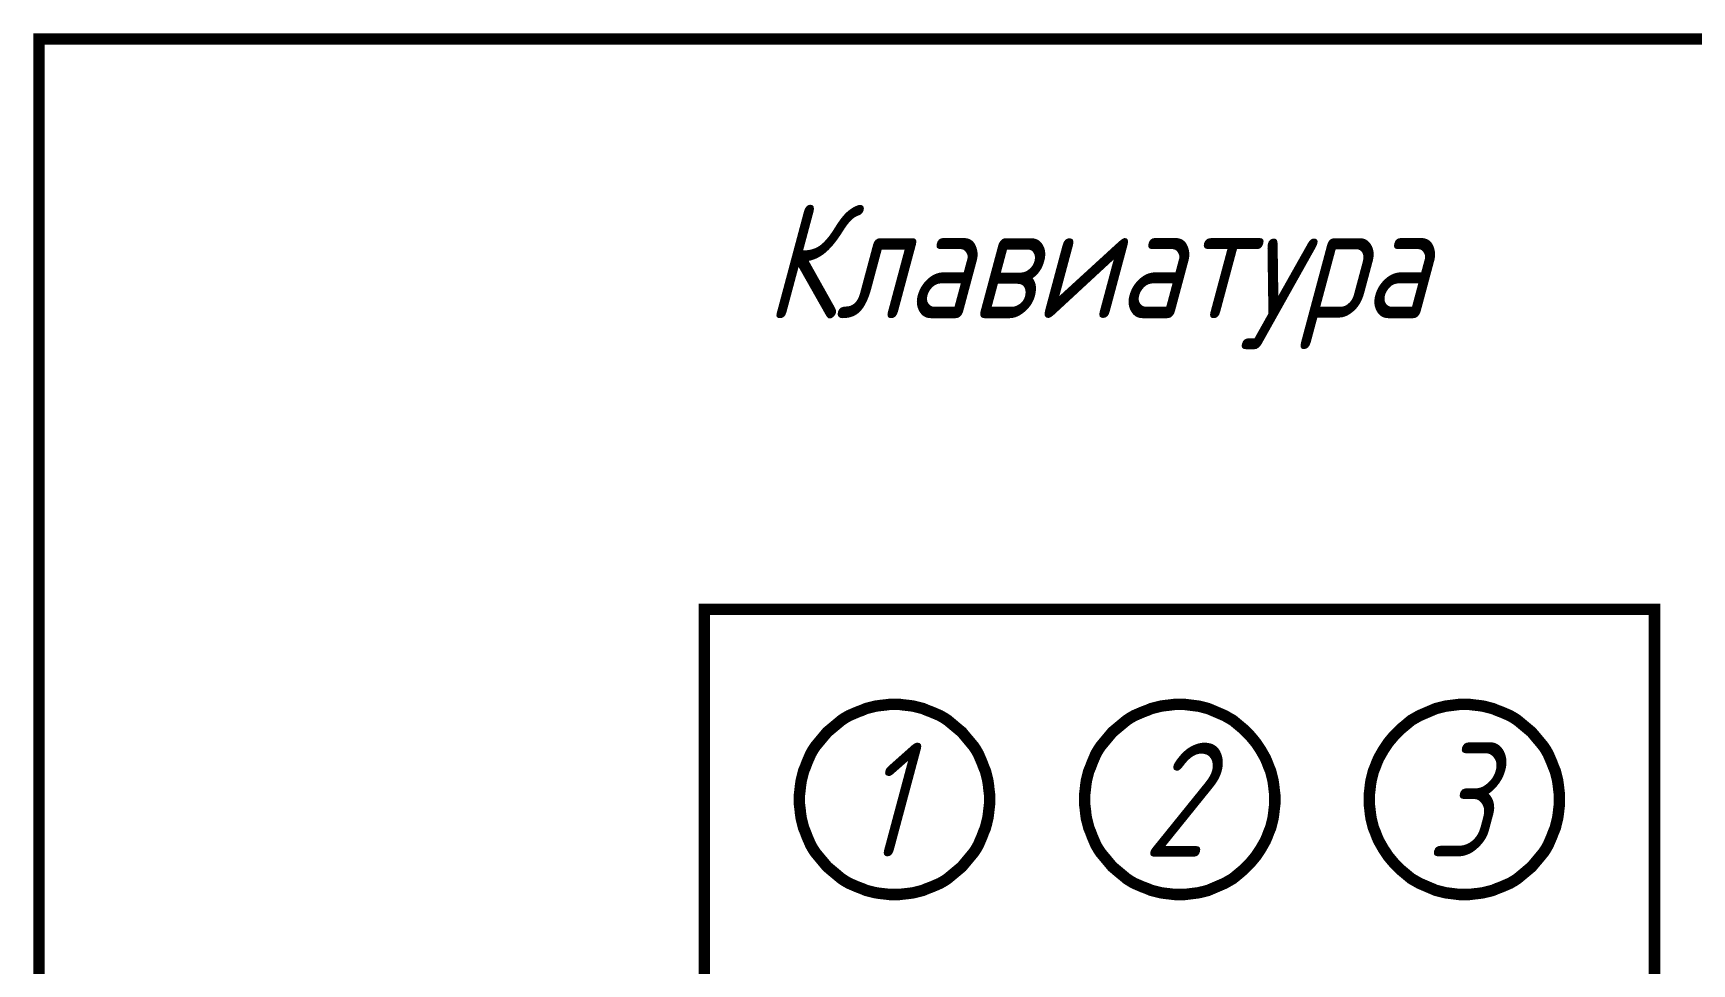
# Model space of a CAD drawing. Extents: x 1139 to 1980, y 70 to 664.
# Drawn here: x 1346.8 to 1409.6, y 506.2 to 541.4 of the extents above; entities that cross this region are included whole.
import ezdxf

# ---------------------------------------------------------------- set-up
doc = ezdxf.new("R2010")
doc.units = 0
doc.header["$MEASUREMENT"] = 0
doc.layers.add('Основная', color=7, linetype='CONTINUOUS', lineweight=60)
doc.styles.add('GOST type A0', font='', dxfattribs={"oblique": 15, "height": 3.5})
doc.styles.get('GOST type A0').set_extended_font_data('GOST type A')

msp = doc.modelspace()

# ---------------------------------------------------------------- linework, layer by layer
at = {"layer": 'Основная', "const_width": 0.432}
for points in [[(1347.026, 541.2), (1433.4, 541.2), (1433.4, 465.6), (1347.026, 465.6), (1347.026, 541.2)], [(1372.225, 519.594), (1408.201, 519.594), (1408.201, 472.802), (1372.225, 472.802), (1372.225, 519.594)]]:
    msp.add_lwpolyline(points, close=True, dxfattribs=at)
for points in [[(1375.825, 512.392), (1375.825, 512.571), (1375.847, 512.749), (1375.869, 512.951), (1375.892, 513.107), (1375.936, 513.286), (1375.981, 513.465), (1376.048, 513.622), (1376.115, 513.801), (1376.182, 513.957), (1376.25, 514.114), (1376.339, 514.27), (1376.428, 514.405), (1376.54, 514.539), (1376.652, 514.673), (1376.764, 514.807), (1376.876, 514.941), (1377.01, 515.053), (1377.144, 515.165), (1377.278, 515.277), (1377.412, 515.389), (1377.546, 515.478), (1377.703, 515.568), (1377.859, 515.635), (1378.016, 515.702), (1378.195, 515.769), (1378.351, 515.836), (1378.53, 515.881), (1378.709, 515.926), (1378.866, 515.948), (1379.067, 515.97), (1379.246, 515.993), (1379.425, 515.993)], [(1379.425, 515.993), (1379.246, 515.993), (1379.067, 515.97), (1378.866, 515.948), (1378.709, 515.926), (1378.53, 515.881), (1378.351, 515.836), (1378.195, 515.769), (1378.016, 515.702), (1377.859, 515.635), (1377.703, 515.568), (1377.546, 515.478), (1377.412, 515.389), (1377.278, 515.277), (1377.144, 515.165), (1377.01, 515.053), (1376.876, 514.941), (1376.764, 514.807), (1376.652, 514.673), (1376.54, 514.539), (1376.428, 514.405), (1376.339, 514.27), (1376.25, 514.114), (1376.182, 513.957), (1376.115, 513.801), (1376.048, 513.622), (1375.981, 513.465), (1375.936, 513.286), (1375.892, 513.107), (1375.869, 512.951), (1375.847, 512.749), (1375.825, 512.571), (1375.825, 512.392)], [(1379.425, 515.993), (1379.603, 515.993), (1379.782, 515.97), (1379.984, 515.948), (1380.14, 515.926), (1380.319, 515.881), (1380.498, 515.836), (1380.654, 515.769), (1380.833, 515.702), (1380.99, 515.635), (1381.146, 515.568), (1381.303, 515.478), (1381.437, 515.389), (1381.571, 515.277), (1381.705, 515.165), (1381.839, 515.053), (1381.974, 514.941), (1382.085, 514.807), (1382.197, 514.673), (1382.309, 514.539), (1382.421, 514.405), (1382.51, 514.27), (1382.6, 514.114), (1382.667, 513.957), (1382.734, 513.801), (1382.801, 513.622), (1382.868, 513.465), (1382.913, 513.286), (1382.957, 513.107), (1382.98, 512.951), (1383.002, 512.749), (1383.024, 512.571), (1383.024, 512.392)], [(1383.024, 512.392), (1383.024, 512.571), (1383.002, 512.749), (1382.98, 512.951), (1382.957, 513.107), (1382.913, 513.286), (1382.868, 513.465), (1382.801, 513.622), (1382.734, 513.801), (1382.667, 513.957), (1382.6, 514.114), (1382.51, 514.27), (1382.421, 514.405), (1382.309, 514.539), (1382.197, 514.673), (1382.085, 514.807), (1381.974, 514.941), (1381.839, 515.053), (1381.705, 515.165), (1381.571, 515.277), (1381.437, 515.389), (1381.303, 515.478), (1381.146, 515.568), (1380.99, 515.635), (1380.833, 515.702), (1380.654, 515.769), (1380.498, 515.836), (1380.319, 515.881), (1380.14, 515.926), (1379.984, 515.948), (1379.782, 515.97), (1379.603, 515.993), (1379.425, 515.993)], [(1386.624, 512.392), (1386.624, 512.571), (1386.647, 512.749), (1386.669, 512.951), (1386.691, 513.107), (1386.736, 513.286), (1386.781, 513.465), (1386.848, 513.622), (1386.915, 513.801), (1386.982, 513.957), (1387.049, 514.114), (1387.139, 514.27), (1387.228, 514.405), (1387.34, 514.539), (1387.452, 514.673), (1387.563, 514.807), (1387.675, 514.941), (1387.809, 515.053), (1387.943, 515.165), (1388.078, 515.277), (1388.212, 515.389), (1388.346, 515.478), (1388.502, 515.568), (1388.659, 515.635), (1388.815, 515.702), (1388.994, 515.769), (1389.151, 515.836), (1389.33, 515.881), (1389.509, 515.926), (1389.665, 515.948), (1389.866, 515.97), (1390.045, 515.993), (1390.224, 515.993)], [(1390.224, 515.993), (1390.045, 515.993), (1389.866, 515.97), (1389.665, 515.948), (1389.509, 515.926), (1389.33, 515.881), (1389.151, 515.836), (1388.994, 515.769), (1388.815, 515.702), (1388.659, 515.635), (1388.502, 515.568), (1388.346, 515.478), (1388.212, 515.389), (1388.078, 515.277), (1387.943, 515.165), (1387.809, 515.053), (1387.675, 514.941), (1387.563, 514.807), (1387.452, 514.673), (1387.34, 514.539), (1387.228, 514.405), (1387.139, 514.27), (1387.049, 514.114), (1386.982, 513.957), (1386.915, 513.801), (1386.848, 513.622), (1386.781, 513.465), (1386.736, 513.286), (1386.691, 513.107), (1386.669, 512.951), (1386.647, 512.749), (1386.624, 512.571), (1386.624, 512.392)], [(1390.224, 515.993), (1390.403, 515.993), (1390.582, 515.97), (1390.761, 515.948), (1390.94, 515.926), (1391.118, 515.881), (1391.297, 515.836), (1391.454, 515.769), (1391.61, 515.702), (1391.767, 515.635), (1391.923, 515.568), (1392.08, 515.478), (1392.236, 515.389), (1392.371, 515.277), (1392.505, 515.165), (1392.639, 515.053), (1392.751, 514.941), (1392.885, 514.807), (1392.997, 514.673), (1393.108, 514.539), (1393.198, 514.405), (1393.287, 514.27), (1393.377, 514.114), (1393.466, 513.957), (1393.533, 513.801), (1393.6, 513.622), (1393.667, 513.465), (1393.712, 513.286), (1393.757, 513.107), (1393.779, 512.951), (1393.802, 512.749), (1393.824, 512.571), (1393.824, 512.392)], [(1393.824, 512.392), (1393.824, 512.571), (1393.802, 512.749), (1393.779, 512.951), (1393.757, 513.107), (1393.712, 513.286), (1393.667, 513.465), (1393.6, 513.622), (1393.533, 513.801), (1393.466, 513.957), (1393.377, 514.114), (1393.287, 514.27), (1393.198, 514.405), (1393.108, 514.539), (1392.997, 514.673), (1392.885, 514.807), (1392.751, 514.941), (1392.639, 515.053), (1392.505, 515.165), (1392.371, 515.277), (1392.236, 515.389), (1392.08, 515.478), (1391.923, 515.568), (1391.767, 515.635), (1391.61, 515.702), (1391.454, 515.769), (1391.297, 515.836), (1391.118, 515.881), (1390.94, 515.926), (1390.761, 515.948), (1390.582, 515.97), (1390.403, 515.993), (1390.224, 515.993)], [(1397.401, 512.392), (1397.401, 512.571), (1397.424, 512.749), (1397.446, 512.951), (1397.469, 513.107), (1397.513, 513.286), (1397.558, 513.465), (1397.625, 513.622), (1397.692, 513.801), (1397.759, 513.957), (1397.849, 514.114), (1397.938, 514.27), (1398.028, 514.405), (1398.117, 514.539), (1398.229, 514.673), (1398.341, 514.807), (1398.475, 514.941), (1398.586, 515.053), (1398.721, 515.165), (1398.855, 515.277), (1398.989, 515.389), (1399.145, 515.478), (1399.302, 515.568), (1399.459, 515.635), (1399.615, 515.702), (1399.772, 515.769), (1399.928, 515.836), (1400.107, 515.881), (1400.286, 515.926), (1400.465, 515.948), (1400.644, 515.97), (1400.822, 515.993), (1401.001, 515.993)], [(1401.001, 515.993), (1400.822, 515.993), (1400.644, 515.97), (1400.465, 515.948), (1400.286, 515.926), (1400.107, 515.881), (1399.928, 515.836), (1399.772, 515.769), (1399.615, 515.702), (1399.459, 515.635), (1399.302, 515.568), (1399.145, 515.478), (1398.989, 515.389), (1398.855, 515.277), (1398.721, 515.165), (1398.586, 515.053), (1398.475, 514.941), (1398.341, 514.807), (1398.229, 514.673), (1398.117, 514.539), (1398.028, 514.405), (1397.938, 514.27), (1397.849, 514.114), (1397.759, 513.957), (1397.692, 513.801), (1397.625, 513.622), (1397.558, 513.465), (1397.513, 513.286), (1397.469, 513.107), (1397.446, 512.951), (1397.424, 512.749), (1397.401, 512.571), (1397.401, 512.392)], [(1401.001, 515.993), (1401.18, 515.993), (1401.359, 515.97), (1401.56, 515.948), (1401.717, 515.926), (1401.896, 515.881), (1402.075, 515.836), (1402.231, 515.769), (1402.41, 515.702), (1402.566, 515.635), (1402.723, 515.568), (1402.879, 515.478), (1403.014, 515.389), (1403.148, 515.277), (1403.282, 515.165), (1403.416, 515.053), (1403.55, 514.941), (1403.662, 514.807), (1403.774, 514.673), (1403.886, 514.539), (1403.997, 514.405), (1404.087, 514.27), (1404.176, 514.114), (1404.243, 513.957), (1404.31, 513.801), (1404.378, 513.622), (1404.445, 513.465), (1404.489, 513.286), (1404.534, 513.107), (1404.556, 512.951), (1404.579, 512.749), (1404.601, 512.571), (1404.601, 512.392)], [(1404.601, 512.392), (1404.601, 512.571), (1404.579, 512.749), (1404.556, 512.951), (1404.534, 513.107), (1404.489, 513.286), (1404.445, 513.465), (1404.378, 513.622), (1404.31, 513.801), (1404.243, 513.957), (1404.176, 514.114), (1404.087, 514.27), (1403.997, 514.405), (1403.886, 514.539), (1403.774, 514.673), (1403.662, 514.807), (1403.55, 514.941), (1403.416, 515.053), (1403.282, 515.165), (1403.148, 515.277), (1403.014, 515.389), (1402.879, 515.478), (1402.723, 515.568), (1402.566, 515.635), (1402.41, 515.702), (1402.231, 515.769), (1402.075, 515.836), (1401.896, 515.881), (1401.717, 515.926), (1401.56, 515.948), (1401.359, 515.97), (1401.18, 515.993), (1401.001, 515.993)], [(1379.425, 508.791), (1379.246, 508.791), (1379.067, 508.813), (1378.866, 508.835), (1378.709, 508.858), (1378.53, 508.902), (1378.351, 508.947), (1378.195, 509.014), (1378.016, 509.081), (1377.859, 509.148), (1377.703, 509.215), (1377.546, 509.305), (1377.412, 509.394), (1377.278, 509.506), (1377.144, 509.618), (1377.01, 509.73), (1376.876, 509.842), (1376.764, 509.976), (1376.652, 510.11), (1376.54, 510.244), (1376.428, 510.379), (1376.339, 510.513), (1376.25, 510.669), (1376.182, 510.826), (1376.115, 510.982), (1376.048, 511.161), (1375.981, 511.318), (1375.936, 511.497), (1375.892, 511.676), (1375.869, 511.832), (1375.847, 512.034), (1375.825, 512.213), (1375.825, 512.392)], [(1375.825, 512.392), (1375.825, 512.392)], [(1375.825, 512.392), (1375.825, 512.213), (1375.847, 512.034), (1375.869, 511.832), (1375.892, 511.676), (1375.936, 511.497), (1375.981, 511.318), (1376.048, 511.161), (1376.115, 510.982), (1376.182, 510.826), (1376.25, 510.669), (1376.339, 510.513), (1376.428, 510.379), (1376.54, 510.244), (1376.652, 510.11), (1376.764, 509.976), (1376.876, 509.842), (1377.01, 509.73), (1377.144, 509.618), (1377.278, 509.506), (1377.412, 509.394), (1377.546, 509.305), (1377.703, 509.215), (1377.859, 509.148), (1378.016, 509.081), (1378.195, 509.014), (1378.351, 508.947), (1378.53, 508.902), (1378.709, 508.858), (1378.866, 508.835), (1379.067, 508.813), (1379.246, 508.791), (1379.425, 508.791)], [(1383.024, 512.392), (1383.024, 512.213), (1383.002, 512.034), (1382.98, 511.832), (1382.957, 511.676), (1382.913, 511.497), (1382.868, 511.318), (1382.801, 511.161), (1382.734, 510.982), (1382.667, 510.826), (1382.6, 510.669), (1382.51, 510.513), (1382.421, 510.379), (1382.309, 510.244), (1382.197, 510.11), (1382.085, 509.976), (1381.974, 509.842), (1381.839, 509.73), (1381.705, 509.618), (1381.571, 509.506), (1381.437, 509.394), (1381.303, 509.305), (1381.146, 509.215), (1380.99, 509.148), (1380.833, 509.081), (1380.654, 509.014), (1380.498, 508.947), (1380.319, 508.902), (1380.14, 508.858), (1379.984, 508.835), (1379.782, 508.813), (1379.603, 508.791), (1379.425, 508.791)], [(1379.425, 508.791), (1379.603, 508.791), (1379.782, 508.813), (1379.984, 508.835), (1380.14, 508.858), (1380.319, 508.902), (1380.498, 508.947), (1380.654, 509.014), (1380.833, 509.081), (1380.99, 509.148), (1381.146, 509.215), (1381.303, 509.305), (1381.437, 509.394), (1381.571, 509.506), (1381.705, 509.618), (1381.839, 509.73), (1381.974, 509.842), (1382.085, 509.976), (1382.197, 510.11), (1382.309, 510.244), (1382.421, 510.379), (1382.51, 510.513), (1382.6, 510.669), (1382.667, 510.826), (1382.734, 510.982), (1382.801, 511.161), (1382.868, 511.318), (1382.913, 511.497), (1382.957, 511.676), (1382.98, 511.832), (1383.002, 512.034), (1383.024, 512.213), (1383.024, 512.392)], [(1383.024, 512.392), (1383.024, 512.392), (1383.024, 512.392), (1383.024, 512.392), (1383.024, 512.392), (1383.024, 512.392), (1383.024, 512.392), (1383.024, 512.392), (1383.024, 512.392), (1383.024, 512.392), (1383.024, 512.392), (1383.024, 512.392), (1383.024, 512.392), (1383.024, 512.392), (1383.024, 512.392), (1383.024, 512.392), (1383.024, 512.392), (1383.024, 512.392), (1383.024, 512.392), (1383.024, 512.392), (1383.024, 512.392), (1383.024, 512.392), (1383.024, 512.392), (1383.024, 512.392), (1383.024, 512.392), (1383.024, 512.392), (1383.024, 512.392), (1383.024, 512.392), (1383.024, 512.392), (1383.024, 512.392), (1383.024, 512.392), (1383.024, 512.392), (1383.024, 512.392)], [(1383.024, 512.392), (1383.024, 512.392)], [(1390.224, 508.791), (1390.045, 508.791), (1389.866, 508.813), (1389.665, 508.835), (1389.509, 508.858), (1389.33, 508.902), (1389.151, 508.947), (1388.994, 509.014), (1388.815, 509.081), (1388.659, 509.148), (1388.502, 509.215), (1388.346, 509.305), (1388.212, 509.394), (1388.078, 509.506), (1387.943, 509.618), (1387.809, 509.73), (1387.675, 509.842), (1387.563, 509.976), (1387.452, 510.11), (1387.34, 510.244), (1387.228, 510.379), (1387.139, 510.513), (1387.049, 510.669), (1386.982, 510.826), (1386.915, 510.982), (1386.848, 511.161), (1386.781, 511.318), (1386.736, 511.497), (1386.691, 511.676), (1386.669, 511.832), (1386.647, 512.034), (1386.624, 512.213), (1386.624, 512.392)], [(1386.624, 512.392), (1386.624, 512.392)], [(1386.624, 512.392), (1386.624, 512.213), (1386.647, 512.034), (1386.669, 511.832), (1386.691, 511.676), (1386.736, 511.497), (1386.781, 511.318), (1386.848, 511.161), (1386.915, 510.982), (1386.982, 510.826), (1387.049, 510.669), (1387.139, 510.513), (1387.228, 510.379), (1387.34, 510.244), (1387.452, 510.11), (1387.563, 509.976), (1387.675, 509.842), (1387.809, 509.73), (1387.943, 509.618), (1388.078, 509.506), (1388.212, 509.394), (1388.346, 509.305), (1388.502, 509.215), (1388.659, 509.148), (1388.815, 509.081), (1388.994, 509.014), (1389.151, 508.947), (1389.33, 508.902), (1389.509, 508.858), (1389.665, 508.835), (1389.866, 508.813), (1390.045, 508.791), (1390.224, 508.791)], [(1393.824, 512.392), (1393.824, 512.213), (1393.802, 512.034), (1393.779, 511.832), (1393.757, 511.676), (1393.712, 511.497), (1393.667, 511.318), (1393.6, 511.161), (1393.533, 510.982), (1393.466, 510.826), (1393.377, 510.669), (1393.287, 510.513), (1393.198, 510.379), (1393.108, 510.244), (1392.997, 510.11), (1392.885, 509.976), (1392.751, 509.842), (1392.639, 509.73), (1392.505, 509.618), (1392.371, 509.506), (1392.236, 509.394), (1392.08, 509.305), (1391.923, 509.215), (1391.767, 509.148), (1391.61, 509.081), (1391.454, 509.014), (1391.297, 508.947), (1391.118, 508.902), (1390.94, 508.858), (1390.761, 508.835), (1390.582, 508.813), (1390.403, 508.791), (1390.224, 508.791)], [(1390.224, 508.791), (1390.403, 508.791), (1390.582, 508.813), (1390.761, 508.835), (1390.94, 508.858), (1391.118, 508.902), (1391.297, 508.947), (1391.454, 509.014), (1391.61, 509.081), (1391.767, 509.148), (1391.923, 509.215), (1392.08, 509.305), (1392.236, 509.394), (1392.371, 509.506), (1392.505, 509.618), (1392.639, 509.73), (1392.751, 509.842), (1392.885, 509.976), (1392.997, 510.11), (1393.108, 510.244), (1393.198, 510.379), (1393.287, 510.513), (1393.377, 510.669), (1393.466, 510.826), (1393.533, 510.982), (1393.6, 511.161), (1393.667, 511.318), (1393.712, 511.497), (1393.757, 511.676), (1393.779, 511.832), (1393.802, 512.034), (1393.824, 512.213), (1393.824, 512.392)], [(1393.824, 512.392), (1393.824, 512.392), (1393.824, 512.392), (1393.824, 512.392), (1393.824, 512.392), (1393.824, 512.392), (1393.824, 512.392), (1393.824, 512.392), (1393.824, 512.392), (1393.824, 512.392), (1393.824, 512.392), (1393.824, 512.392), (1393.824, 512.392), (1393.824, 512.392), (1393.824, 512.392), (1393.824, 512.392), (1393.824, 512.392), (1393.824, 512.392), (1393.824, 512.392), (1393.824, 512.392), (1393.824, 512.392), (1393.824, 512.392), (1393.824, 512.392), (1393.824, 512.392), (1393.824, 512.392), (1393.824, 512.392), (1393.824, 512.392), (1393.824, 512.392), (1393.824, 512.392), (1393.824, 512.392), (1393.824, 512.392), (1393.824, 512.392), (1393.824, 512.392)], [(1393.824, 512.392), (1393.824, 512.392)], [(1401.001, 508.791), (1400.822, 508.791), (1400.644, 508.813), (1400.465, 508.835), (1400.286, 508.858), (1400.107, 508.902), (1399.928, 508.947), (1399.772, 509.014), (1399.615, 509.081), (1399.459, 509.148), (1399.302, 509.215), (1399.145, 509.305), (1398.989, 509.394), (1398.855, 509.506), (1398.721, 509.618), (1398.586, 509.73), (1398.475, 509.842), (1398.341, 509.976), (1398.229, 510.11), (1398.117, 510.244), (1398.028, 510.379), (1397.938, 510.513), (1397.849, 510.669), (1397.759, 510.826), (1397.692, 510.982), (1397.625, 511.161), (1397.558, 511.318), (1397.513, 511.497), (1397.469, 511.676), (1397.446, 511.832), (1397.424, 512.034), (1397.401, 512.213), (1397.401, 512.392)], [(1397.401, 512.392), (1397.401, 512.392)], [(1397.401, 512.392), (1397.401, 512.213), (1397.424, 512.034), (1397.446, 511.832), (1397.469, 511.676), (1397.513, 511.497), (1397.558, 511.318), (1397.625, 511.161), (1397.692, 510.982), (1397.759, 510.826), (1397.849, 510.669), (1397.938, 510.513), (1398.028, 510.379), (1398.117, 510.244), (1398.229, 510.11), (1398.341, 509.976), (1398.475, 509.842), (1398.586, 509.73), (1398.721, 509.618), (1398.855, 509.506), (1398.989, 509.394), (1399.145, 509.305), (1399.302, 509.215), (1399.459, 509.148), (1399.615, 509.081), (1399.772, 509.014), (1399.928, 508.947), (1400.107, 508.902), (1400.286, 508.858), (1400.465, 508.835), (1400.644, 508.813), (1400.822, 508.791), (1401.001, 508.791)], [(1404.601, 512.392), (1404.601, 512.213), (1404.579, 512.034), (1404.556, 511.832), (1404.534, 511.676), (1404.489, 511.497), (1404.445, 511.318), (1404.378, 511.161), (1404.31, 510.982), (1404.243, 510.826), (1404.176, 510.669), (1404.087, 510.513), (1403.997, 510.379), (1403.886, 510.244), (1403.774, 510.11), (1403.662, 509.976), (1403.55, 509.842), (1403.416, 509.73), (1403.282, 509.618), (1403.148, 509.506), (1403.014, 509.394), (1402.879, 509.305), (1402.723, 509.215), (1402.566, 509.148), (1402.41, 509.081), (1402.231, 509.014), (1402.075, 508.947), (1401.896, 508.902), (1401.717, 508.858), (1401.56, 508.835), (1401.359, 508.813), (1401.18, 508.791), (1401.001, 508.791)], [(1401.001, 508.791), (1401.18, 508.791), (1401.359, 508.813), (1401.56, 508.835), (1401.717, 508.858), (1401.896, 508.902), (1402.075, 508.947), (1402.231, 509.014), (1402.41, 509.081), (1402.566, 509.148), (1402.723, 509.215), (1402.879, 509.305), (1403.014, 509.394), (1403.148, 509.506), (1403.282, 509.618), (1403.416, 509.73), (1403.55, 509.842), (1403.662, 509.976), (1403.774, 510.11), (1403.886, 510.244), (1403.997, 510.379), (1404.087, 510.513), (1404.176, 510.669), (1404.243, 510.826), (1404.31, 510.982), (1404.378, 511.161), (1404.445, 511.318), (1404.489, 511.497), (1404.534, 511.676), (1404.556, 511.832), (1404.579, 512.034), (1404.601, 512.213), (1404.601, 512.392)], [(1404.601, 512.392), (1404.601, 512.392), (1404.601, 512.392), (1404.601, 512.392), (1404.601, 512.392), (1404.601, 512.392), (1404.601, 512.392), (1404.601, 512.392), (1404.601, 512.392), (1404.601, 512.392), (1404.601, 512.392), (1404.601, 512.392), (1404.601, 512.392), (1404.601, 512.392), (1404.601, 512.392), (1404.601, 512.392), (1404.601, 512.392), (1404.601, 512.392), (1404.601, 512.392), (1404.601, 512.392), (1404.601, 512.392), (1404.601, 512.392), (1404.601, 512.392), (1404.601, 512.392), (1404.601, 512.392), (1404.601, 512.392), (1404.601, 512.392), (1404.601, 512.392), (1404.601, 512.392), (1404.601, 512.392), (1404.601, 512.392), (1404.601, 512.392), (1404.601, 512.392)], [(1404.601, 512.392), (1404.601, 512.392)]]:
    msp.add_lwpolyline(points, dxfattribs=at)

# ---------------------------------------------------------------- texts
at = {"layer": 'Основная', "style": 'GOST type A0', "oblique": 15}
for s, height, p in [('Клавиатура', 4.3198, (1374.505, 530.621)), ('1', 4.32, (1378.083, 510.222)), ('2', 4.32, (1388.815, 510.222)), ('3', 4.32, (1399.548, 510.222))]:
    msp.add_text(s, height=height, dxfattribs=at).set_placement(p)

doc.saveas('drawing.dxf')
